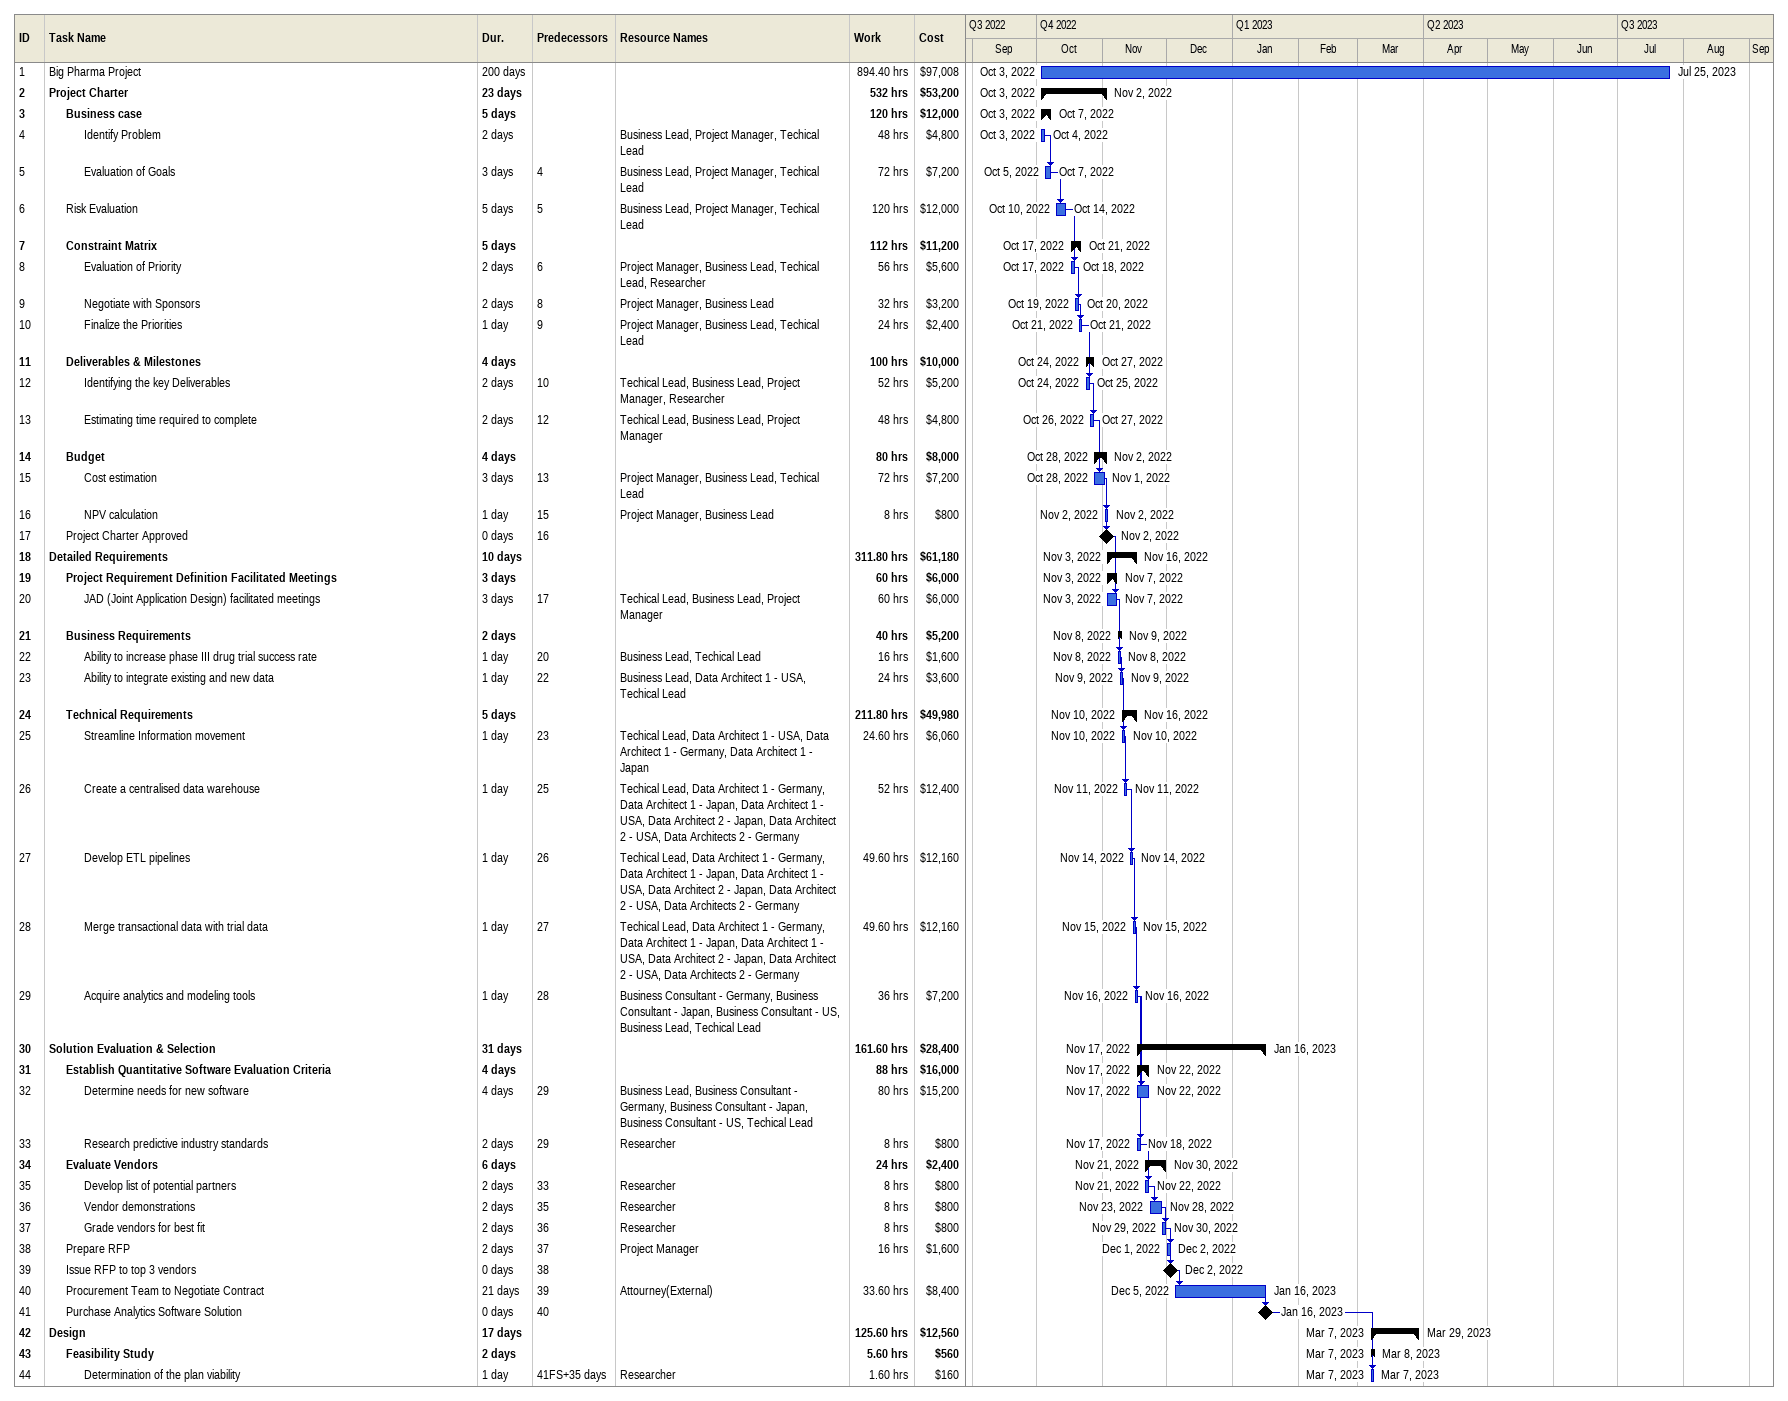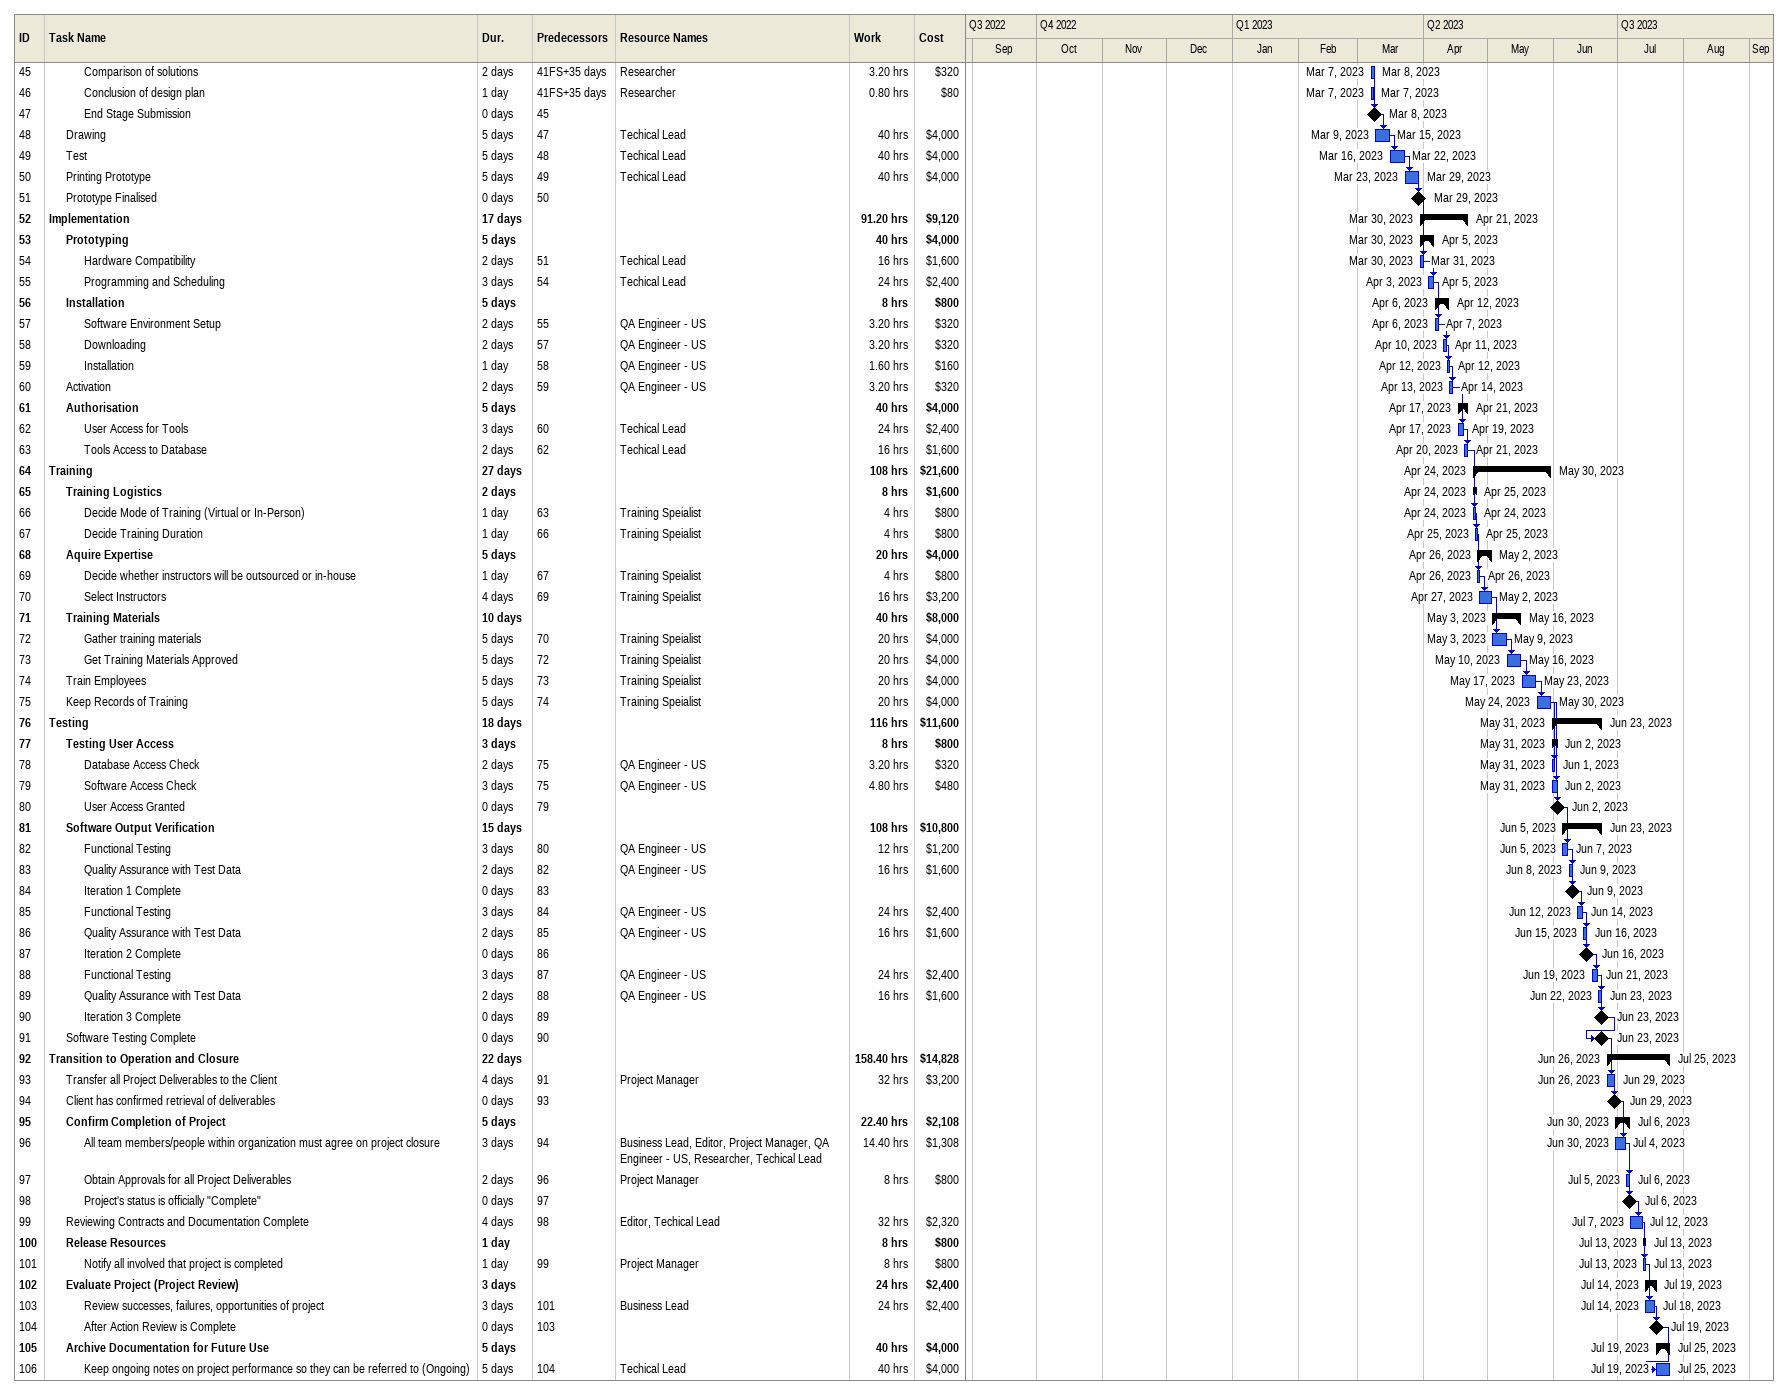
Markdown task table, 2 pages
| ID | Level | Task | Duration | Start | Finish | Predecessors | Resources | Work (h) | Cost ($) |
|---|---|---|---|---|---|---|---|---|---|
| 1 | 1 | Big Pharma Project | 200d | 2022-10-03 | 2023-07-25 |  |  | 894.40 | 97008 |
| 2 | 1 | **Project Charter** | 23d | 2022-10-03 | 2022-11-02 |  |  | 532 | 53200 |
| 3 | 2 | **Business case** | 5d | 2022-10-03 | 2022-10-07 |  |  | 120 | 12000 |
| 4 | 3 | Identify Problem | 2d | 2022-10-03 | 2022-10-04 |  | Business Lead, Project Manager, Techical Lead | 48 | 4800 |
| 5 | 3 | Evaluation of Goals | 3d | 2022-10-05 | 2022-10-07 | 4 | Business Lead, Project Manager, Techical Lead | 72 | 7200 |
| 6 | 2 | Risk Evaluation | 5d | 2022-10-10 | 2022-10-14 | 5 | Business Lead, Project Manager, Techical Lead | 120 | 12000 |
| 7 | 2 | **Constraint Matrix** | 5d | 2022-10-17 | 2022-10-21 |  |  | 112 | 11200 |
| 8 | 3 | Evaluation of Priority | 2d | 2022-10-17 | 2022-10-18 | 6 | Project Manager, Business Lead, Techical Lead, Researcher | 56 | 5600 |
| 9 | 3 | Negotiate with Sponsors | 2d | 2022-10-19 | 2022-10-20 | 8 | Project Manager, Business Lead | 32 | 3200 |
| 10 | 3 | Finalize the Priorities | 1d | 2022-10-21 | 2022-10-21 | 9 | Project Manager, Business Lead, Techical Lead | 24 | 2400 |
| 11 | 2 | **Deliverables & Milestones** | 4d | 2022-10-24 | 2022-10-27 |  |  | 100 | 10000 |
| 12 | 3 | Identifying the key Deliverables | 2d | 2022-10-24 | 2022-10-25 | 10 | Techical Lead, Business Lead, Project Manager, Researcher | 52 | 5200 |
| 13 | 3 | Estimating time required to complete | 2d | 2022-10-26 | 2022-10-27 | 12 | Techical Lead, Business Lead, Project Manager | 48 | 4800 |
| 14 | 2 | **Budget** | 4d | 2022-10-28 | 2022-11-02 |  |  | 80 | 8000 |
| 15 | 3 | Cost estimation | 3d | 2022-10-28 | 2022-11-01 | 13 | Project Manager, Business Lead, Techical Lead | 72 | 7200 |
| 16 | 3 | NPV calculation | 1d | 2022-11-02 | 2022-11-02 | 15 | Project Manager, Business Lead | 8 | 800 |
| 17 | 2 | Project Charter Approved | 0d | 2022-11-02 | 2022-11-02 | 16 |  |  |  |
| 18 | 1 | **Detailed Requirements** | 10d | 2022-11-03 | 2022-11-16 |  |  | 311.80 | 61180 |
| 19 | 2 | **Project Requirement Definition Facilitated Meetings** | 3d | 2022-11-03 | 2022-11-07 |  |  | 60 | 6000 |
| 20 | 3 | JAD (Joint Application Design) facilitated meetings | 3d | 2022-11-03 | 2022-11-07 | 17 | Techical Lead, Business Lead, Project Manager | 60 | 6000 |
| 21 | 2 | **Business Requirements** | 2d | 2022-11-08 | 2022-11-09 |  |  | 40 | 5200 |
| 22 | 3 | Ability to increase phase III drug trial success rate | 1d | 2022-11-08 | 2022-11-08 | 20 | Business Lead, Techical Lead | 16 | 1600 |
| 23 | 3 | Ability to integrate existing and new data | 1d | 2022-11-09 | 2022-11-09 | 22 | Business Lead, Data Architect 1 - USA, Techical Lead | 24 | 3600 |
| 24 | 2 | **Technical Requirements** | 5d | 2022-11-10 | 2022-11-16 |  |  | 211.80 | 49980 |
| 25 | 3 | Streamline Information movement | 1d | 2022-11-10 | 2022-11-10 | 23 | Techical Lead, Data Architect 1 - USA, Data Architect 1 - Germany, Data Architect 1 - Japan | 24.60 | 6060 |
| 26 | 3 | Create a centralised data warehouse | 1d | 2022-11-11 | 2022-11-11 | 25 | Techical Lead, Data Architect 1 - Germany, Data Architect 1 - Japan, Data Architect 1 - USA, Data Architect 2 - Japan, Data Architect 2 - USA, Data Architects 2 - Germany | 52 | 12400 |
| 27 | 3 | Develop ETL pipelines | 1d | 2022-11-14 | 2022-11-14 | 26 | Techical Lead, Data Architect 1 - Germany, Data Architect 1 - Japan, Data Architect 1 - USA, Data Architect 2 - Japan, Data Architect 2 - USA, Data Architects 2 - Germany | 49.60 | 12160 |
| 28 | 3 | Merge transactional data with trial data | 1d | 2022-11-15 | 2022-11-15 | 27 | Techical Lead, Data Architect 1 - Germany, Data Architect 1 - Japan, Data Architect 1 - USA, Data Architect 2 - Japan, Data Architect 2 - USA, Data Architects 2 - Germany | 49.60 | 12160 |
| 29 | 3 | Acquire analytics and modeling tools | 1d | 2022-11-16 | 2022-11-16 | 28 | Business Consultant - Germany, Business Consultant - Japan, Business Consultant - US, Business Lead, Techical Lead | 36 | 7200 |
| 30 | 1 | **Solution Evaluation & Selection** | 31d | 2022-11-17 | 2023-01-16 |  |  | 161.60 | 28400 |
| 31 | 2 | **Establish Quantitative Software Evaluation Criteria** | 4d | 2022-11-17 | 2022-11-22 |  |  | 88 | 16000 |
| 32 | 3 | Determine needs for new software | 4d | 2022-11-17 | 2022-11-22 | 29 | Business Lead, Business Consultant - Germany, Business Consultant - Japan, Business Consultant - US, Techical Lead | 80 | 15200 |
| 33 | 3 | Research predictive industry standards | 2d | 2022-11-17 | 2022-11-18 | 29 | Researcher | 8 | 800 |
| 34 | 2 | **Evaluate Vendors** | 6d | 2022-11-21 | 2022-11-30 |  |  | 24 | 2400 |
| 35 | 3 | Develop list of potential partners | 2d | 2022-11-21 | 2022-11-22 | 33 | Researcher | 8 | 800 |
| 36 | 3 | Vendor demonstrations | 2d | 2022-11-23 | 2022-11-28 | 35 | Researcher | 8 | 800 |
| 37 | 3 | Grade vendors for best fit | 2d | 2022-11-29 | 2022-11-30 | 36 | Researcher | 8 | 800 |
| 38 | 2 | Prepare RFP | 2d | 2022-12-01 | 2022-12-02 | 37 | Project Manager | 16 | 1600 |
| 39 | 2 | Issue RFP to top 3 vendors | 0d | 2022-12-02 | 2022-12-02 | 38 |  |  |  |
| 40 | 2 | Procurement Team to Negotiate Contract | 21d | 2022-12-05 | 2023-01-16 | 39 | Attourney(External) | 33.60 | 8400 |
| 41 | 2 | Purchase Analytics Software Solution | 0d | 2023-01-16 | 2023-01-16 | 40 |  |  |  |
| 42 | 1 | **Design** | 17d | 2023-03-07 | 2023-03-29 |  |  | 125.60 | 12560 |
| 43 | 2 | **Feasibility Study** | 2d | 2023-03-07 | 2023-03-08 |  |  | 5.60 | 560 |
| 44 | 3 | Determination of the plan viability | 1d | 2023-03-07 | 2023-03-07 | 41FS+35d | Researcher | 1.60 | 160 |
| 45 | 3 | Comparison of solutions | 2d | 2023-03-07 | 2023-03-08 | 41FS+35d | Researcher | 3.20 | 320 |
| 46 | 3 | Conclusion of design plan | 1d | 2023-03-07 | 2023-03-07 | 41FS+35d | Researcher | 0.80 | 80 |
| 47 | 3 | End Stage Submission | 0d | 2023-03-08 | 2023-03-08 | 45 |  |  |  |
| 48 | 2 | Drawing | 5d | 2023-03-09 | 2023-03-15 | 47 | Techical Lead | 40 | 4000 |
| 49 | 2 | Test | 5d | 2023-03-16 | 2023-03-22 | 48 | Techical Lead | 40 | 4000 |
| 50 | 2 | Printing Prototype | 5d | 2023-03-23 | 2023-03-29 | 49 | Techical Lead | 40 | 4000 |
| 51 | 2 | Prototype Finalised | 0d | 2023-03-29 | 2023-03-29 | 50 |  |  |  |
| 52 | 1 | **Implementation** | 17d | 2023-03-30 | 2023-04-21 |  |  | 91.20 | 9120 |
| 53 | 2 | **Prototyping** | 5d | 2023-03-30 | 2023-04-05 |  |  | 40 | 4000 |
| 54 | 3 | Hardware Compatibility | 2d | 2023-03-30 | 2023-03-31 | 51 | Techical Lead | 16 | 1600 |
| 55 | 3 | Programming and Scheduling | 3d | 2023-04-03 | 2023-04-05 | 54 | Techical Lead | 24 | 2400 |
| 56 | 2 | **Installation** | 5d | 2023-04-06 | 2023-04-12 |  |  | 8 | 800 |
| 57 | 3 | Software Environment Setup | 2d | 2023-04-06 | 2023-04-07 | 55 | QA Engineer - US | 3.20 | 320 |
| 58 | 3 | Downloading | 2d | 2023-04-10 | 2023-04-11 | 57 | QA Engineer - US | 3.20 | 320 |
| 59 | 3 | Installation | 1d | 2023-04-12 | 2023-04-12 | 58 | QA Engineer - US | 1.60 | 160 |
| 60 | 2 | Activation | 2d | 2023-04-13 | 2023-04-14 | 59 | QA Engineer - US | 3.20 | 320 |
| 61 | 2 | **Authorisation** | 5d | 2023-04-17 | 2023-04-21 |  |  | 40 | 4000 |
| 62 | 3 | User Access for Tools | 3d | 2023-04-17 | 2023-04-19 | 60 | Techical Lead | 24 | 2400 |
| 63 | 3 | Tools Access to Database | 2d | 2023-04-20 | 2023-04-21 | 62 | Techical Lead | 16 | 1600 |
| 64 | 1 | **Training** | 27d | 2023-04-24 | 2023-05-30 |  |  | 108 | 21600 |
| 65 | 2 | **Training Logistics** | 2d | 2023-04-24 | 2023-04-25 |  |  | 8 | 1600 |
| 66 | 3 | Decide Mode of Training (Virtual or In-Person) | 1d | 2023-04-24 | 2023-04-24 | 63 | Training Speialist | 4 | 800 |
| 67 | 3 | Decide Training Duration | 1d | 2023-04-25 | 2023-04-25 | 66 | Training Speialist | 4 | 800 |
| 68 | 2 | **Aquire Expertise** | 5d | 2023-04-26 | 2023-05-02 |  |  | 20 | 4000 |
| 69 | 3 | Decide whether instructors will be outsourced or in-house | 1d | 2023-04-26 | 2023-04-26 | 67 | Training Speialist | 4 | 800 |
| 70 | 3 | Select Instructors | 4d | 2023-04-27 | 2023-05-02 | 69 | Training Speialist | 16 | 3200 |
| 71 | 2 | **Training Materials** | 10d | 2023-05-03 | 2023-05-16 |  |  | 40 | 8000 |
| 72 | 3 | Gather training materials | 5d | 2023-05-03 | 2023-05-09 | 70 | Training Speialist | 20 | 4000 |
| 73 | 3 | Get Training Materials Approved | 5d | 2023-05-10 | 2023-05-16 | 72 | Training Speialist | 20 | 4000 |
| 74 | 2 | Train Employees | 5d | 2023-05-17 | 2023-05-23 | 73 | Training Speialist | 20 | 4000 |
| 75 | 2 | Keep Records of Training | 5d | 2023-05-24 | 2023-05-30 | 74 | Training Speialist | 20 | 4000 |
| 76 | 1 | **Testing** | 18d | 2023-05-31 | 2023-06-23 |  |  | 116 | 11600 |
| 77 | 2 | **Testing User Access** | 3d | 2023-05-31 | 2023-06-02 |  |  | 8 | 800 |
| 78 | 3 | Database Access Check | 2d | 2023-05-31 | 2023-06-01 | 75 | QA Engineer - US | 3.20 | 320 |
| 79 | 3 | Software Access Check | 3d | 2023-05-31 | 2023-06-02 | 75 | QA Engineer - US | 4.80 | 480 |
| 80 | 3 | User Access Granted | 0d | 2023-06-02 | 2023-06-02 | 79 |  |  |  |
| 81 | 2 | **Software Output Verification** | 15d | 2023-06-05 | 2023-06-23 |  |  | 108 | 10800 |
| 82 | 3 | Functional Testing | 3d | 2023-06-05 | 2023-06-07 | 80 | QA Engineer - US | 12 | 1200 |
| 83 | 3 | Quality Assurance with Test Data | 2d | 2023-06-08 | 2023-06-09 | 82 | QA Engineer - US | 16 | 1600 |
| 84 | 3 | Iteration 1 Complete | 0d | 2023-06-09 | 2023-06-09 | 83 |  |  |  |
| 85 | 3 | Functional Testing | 3d | 2023-06-12 | 2023-06-14 | 84 | QA Engineer - US | 24 | 2400 |
| 86 | 3 | Quality Assurance with Test Data | 2d | 2023-06-15 | 2023-06-16 | 85 | QA Engineer - US | 16 | 1600 |
| 87 | 3 | Iteration 2 Complete | 0d | 2023-06-16 | 2023-06-16 | 86 |  |  |  |
| 88 | 3 | Functional Testing | 3d | 2023-06-19 | 2023-06-21 | 87 | QA Engineer - US | 24 | 2400 |
| 89 | 3 | Quality Assurance with Test Data | 2d | 2023-06-22 | 2023-06-23 | 88 | QA Engineer - US | 16 | 1600 |
| 90 | 3 | Iteration 3 Complete | 0d | 2023-06-23 | 2023-06-23 | 89 |  |  |  |
| 91 | 2 | Software Testing Complete | 0d | 2023-06-23 | 2023-06-23 | 90 |  |  |  |
| 92 | 1 | **Transition to Operation and Closure** | 22d | 2023-06-26 | 2023-07-25 |  |  | 158.40 | 14828 |
| 93 | 2 | Transfer all Project Deliverables to the Client | 4d | 2023-06-26 | 2023-06-29 | 91 | Project Manager | 32 | 3200 |
| 94 | 2 | Client has confirmed retrieval of deliverables | 0d | 2023-06-29 | 2023-06-29 | 93 |  |  |  |
| 95 | 2 | **Confirm Completion of Project** | 5d | 2023-06-30 | 2023-07-06 |  |  | 22.40 | 2108 |
| 96 | 3 | All team members/people within organization must agree on project closure | 3d | 2023-06-30 | 2023-07-04 | 94 | Business Lead, Editor, Project Manager, QA Engineer - US, Researcher, Techical Lead | 14.40 | 1308 |
| 97 | 3 | Obtain Approvals for all Project Deliverables | 2d | 2023-07-05 | 2023-07-06 | 96 | Project Manager | 8 | 800 |
| 98 | 3 | Project's status is officially "Complete" | 0d | 2023-07-06 | 2023-07-06 | 97 |  |  |  |
| 99 | 2 | Reviewing Contracts and Documentation Complete | 4d | 2023-07-07 | 2023-07-12 | 98 | Editor, Techical Lead | 32 | 2320 |
| 100 | 2 | **Release Resources** | 1d | 2023-07-13 | 2023-07-13 |  |  | 8 | 800 |
| 101 | 3 | Notify all involved that project is completed | 1d | 2023-07-13 | 2023-07-13 | 99 | Project Manager | 8 | 800 |
| 102 | 2 | **Evaluate Project (Project Review)** | 3d | 2023-07-14 | 2023-07-19 |  |  | 24 | 2400 |
| 103 | 3 | Review successes, failures, opportunities of project | 3d | 2023-07-14 | 2023-07-18 | 101 | Business Lead | 24 | 2400 |
| 104 | 3 | After Action Review is Complete | 0d | 2023-07-19 | 2023-07-19 | 103 |  |  |  |
| 105 | 2 | **Archive Documentation for Future Use** | 5d | 2023-07-19 | 2023-07-25 |  |  | 40 | 4000 |
| 106 | 3 | Keep ongoing notes on project performance so they can be referred to (Ongoing) | 5d | 2023-07-19 | 2023-07-25 | 104 | Techical Lead | 40 | 4000 |
